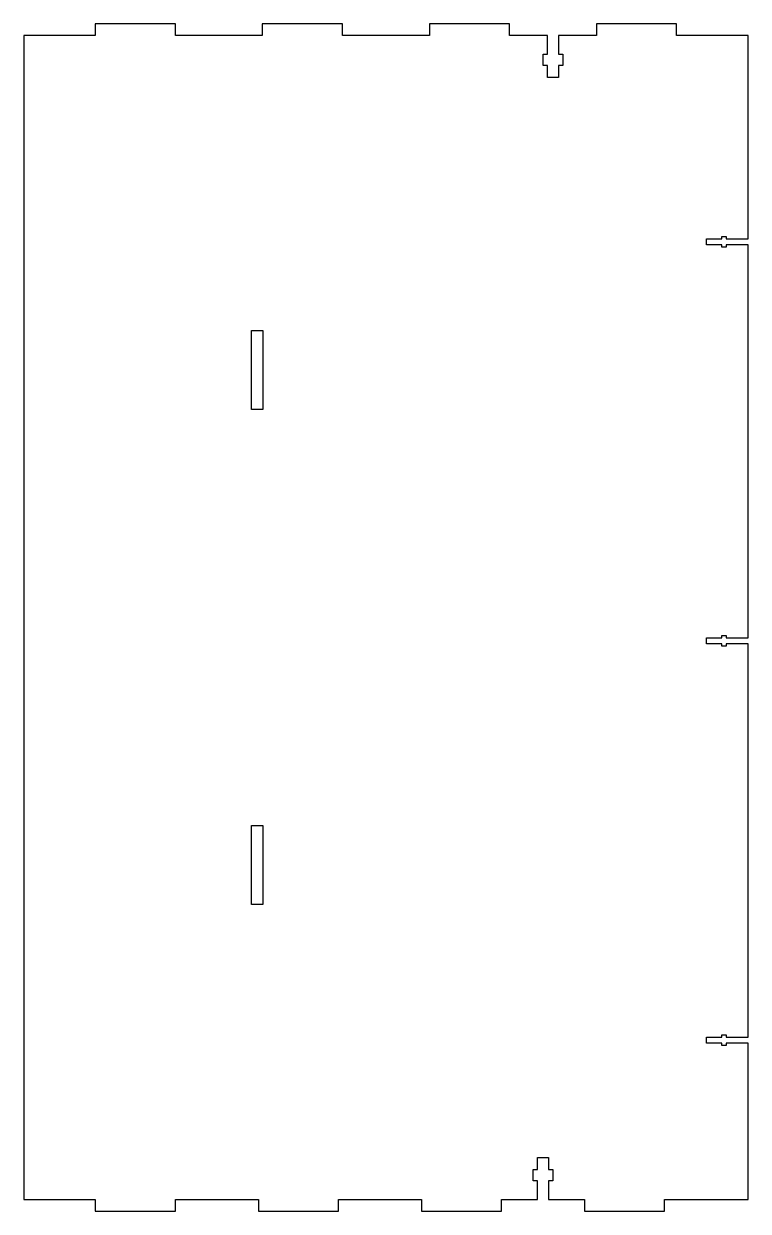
# Model space of a CAD drawing. Header units: millimetres. Extents: x 580 to 945, y 464 to 1061.
import ezdxf

# ---------------------------------------------------------------- set-up
doc = ezdxf.new("R2010")
doc.units = ezdxf.units.MM
doc.layers.add('По умолчанию', color=7, linetype='Continuous', lineweight=30)

msp = doc.modelspace()

# ---------------------------------------------------------------- linework, layer by layer
at = {"layer": 'По умолчанию', "color": 18, "lineweight": 30, "true_color": 0x000000}
msp.add_lwpolyline([(580.165, 469.515), (616.165, 469.515), (616.165, 469.515), (616.165, 463.515), (616.165, 463.515), (656.535, 463.515), (656.535, 463.515), (656.535, 469.515), (656.535, 469.515), (698.24, 469.515), (698.24, 469.515), (698.24, 463.515), (698.24, 463.515), (738.61, 463.515), (738.61, 463.515), (738.61, 469.515), (738.61, 469.515), (780.315, 469.515), (780.315, 469.515), (780.315, 463.515), (780.315, 463.515), (820.685, 463.515), (820.685, 463.515), (820.685, 469.515), (820.685, 469.515), (838.7225, 469.515), (838.7225, 469.515), (838.7225, 478.785), (838.7225, 478.785), (836.5725, 478.785), (836.5725, 478.785), (836.5725, 484.615), (836.5725, 484.615), (838.7225, 484.615), (838.7225, 484.615), (838.7225, 490.515), (838.7225, 490.515), (844.3525, 490.515), (844.3525, 490.515), (844.3525, 484.615), (844.3525, 484.615), (846.5025, 484.615), (846.5025, 484.615), (846.5025, 478.785), (846.5025, 478.785), (844.3525, 478.785), (844.3525, 478.785), (844.3525, 469.515), (844.3525, 469.515), (862.39, 469.515), (862.39, 469.515), (862.39, 463.515), (862.39, 463.515), (902.76, 463.515), (902.76, 463.515), (902.76, 469.515), (902.76, 469.515), (944.835, 469.515), (944.835, 469.515), (944.835, 548.185), (944.835, 548.185), (933.765, 548.185), (933.765, 548.185), (933.765, 546.985), (933.765, 546.985), (931.535, 546.985), (931.535, 546.985), (931.535, 548.185), (931.535, 548.185), (923.835, 548.185), (923.835, 548.185), (923.835, 551.215), (923.835, 551.215), (931.535, 551.215), (931.535, 551.215), (931.535, 552.415), (931.535, 552.415), (933.765, 552.415), (933.765, 552.415), (933.765, 551.215), (933.765, 551.215), (944.835, 551.215), (944.835, 551.215), (944.835, 749.185), (944.835, 749.185), (933.765, 749.185), (933.765, 749.185), (933.765, 747.985), (933.765, 747.985), (931.535, 747.985), (931.535, 747.985), (931.535, 749.185), (931.535, 749.185), (923.835, 749.185), (923.835, 749.185), (923.835, 752.215), (923.835, 752.215), (931.535, 752.215), (931.535, 752.215), (931.535, 753.415), (931.535, 753.415), (933.765, 753.415), (933.765, 753.415), (933.765, 752.215), (933.765, 752.215), (944.835, 752.215), (944.835, 752.215), (944.835, 950.185), (944.835, 950.185), (933.765, 950.185), (933.765, 950.185), (933.765, 948.985), (933.765, 948.985), (931.535, 948.985), (931.535, 948.985), (931.535, 950.185), (931.535, 950.185), (923.835, 950.185), (923.835, 950.185), (923.835, 953.215), (923.835, 953.215), (931.535, 953.215), (931.535, 953.215), (931.535, 954.415), (931.535, 954.415), (933.765, 954.415), (933.765, 954.415), (933.765, 953.215), (933.765, 953.215), (944.835, 953.215), (944.835, 953.215), (944.835, 1055.485), (944.835, 1055.485), (908.76, 1055.485), (908.76, 1055.485), (908.76, 1061.485), (908.76, 1061.485), (868.39, 1061.485), (868.39, 1061.485), (868.39, 1055.485), (868.39, 1055.485), (849.3525, 1055.485), (849.3525, 1055.485), (849.3525, 1046.215), (849.3525, 1046.215), (851.5025, 1046.215), (851.5025, 1046.215), (851.5025, 1040.385), (851.5025, 1040.385), (849.3525, 1040.385), (849.3525, 1040.385), (849.3525, 1034.485), (849.3525, 1034.485), (843.7225, 1034.485), (843.7225, 1034.485), (843.7225, 1040.385), (843.7225, 1040.385), (841.5725, 1040.385), (841.5725, 1040.385), (841.5725, 1046.215), (841.5725, 1046.215), (843.7225, 1046.215), (843.7225, 1046.215), (843.7225, 1055.485), (843.7225, 1055.485), (824.685, 1055.485), (824.685, 1055.485), (824.685, 1061.485), (824.685, 1061.485), (784.315, 1061.485), (784.315, 1061.485), (784.315, 1055.485), (784.315, 1055.485), (740.61, 1055.485), (740.61, 1055.485), (740.61, 1061.485), (740.61, 1061.485), (700.24, 1061.485), (700.24, 1061.485), (700.24, 1055.485), (700.24, 1055.485), (656.535, 1055.485), (656.535, 1055.485), (656.535, 1061.485), (656.535, 1061.485), (616.165, 1061.485), (616.165, 1061.485), (616.165, 1055.485), (616.165, 1055.485), (580.165, 1055.485), (580.165, 1055.485), (580.165, 469.515)], dxfattribs=at)
at = {"layer": 'По умолчанию', "color": 18, "lineweight": 30, "true_color": 0x000000, "extrusion": (0, 0, -1)}
for points in [[(-694.76, 867.21), (-694.76, 906.99), (-694.76, 906.99), (-700.54, 906.99), (-700.54, 906.99), (-700.54, 867.21), (-700.54, 867.21), (-694.76, 867.21)], [(-694.76, 618.01), (-694.76, 657.79), (-694.76, 657.79), (-700.54, 657.79), (-700.54, 657.79), (-700.54, 618.01), (-700.54, 618.01), (-694.76, 618.01)]]:
    msp.add_lwpolyline(points, dxfattribs=at)

doc.saveas('drawing.dxf')
